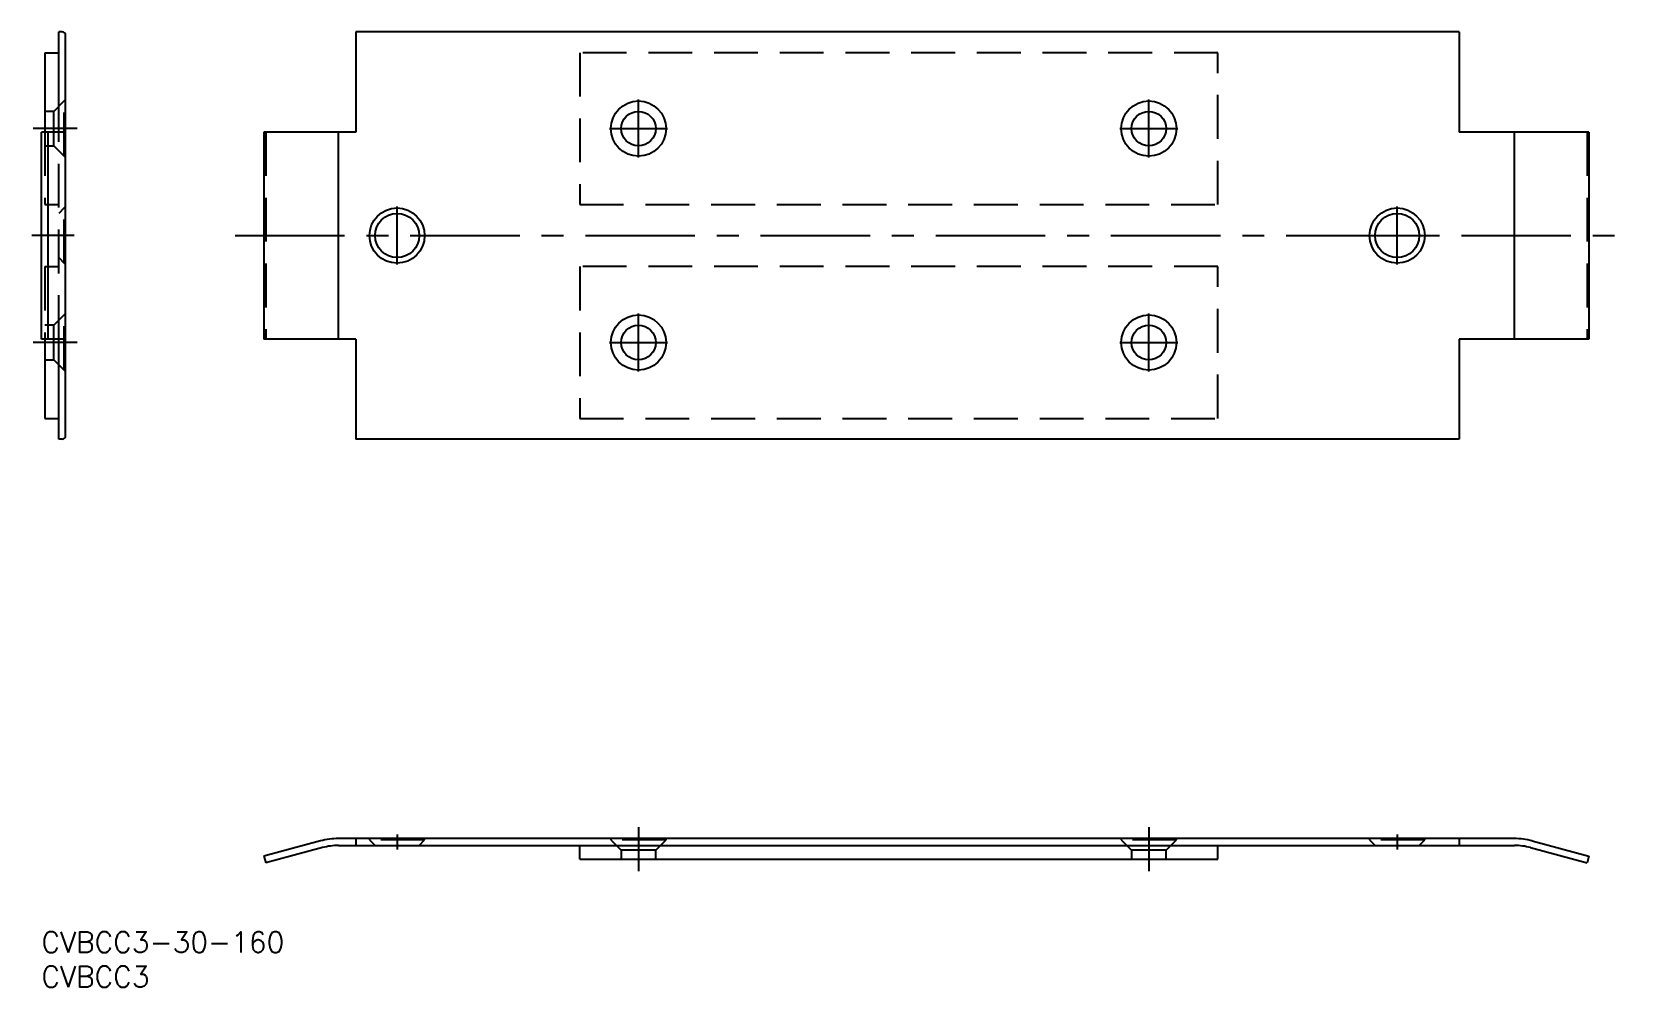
# Model space of a CAD drawing. Extents: x -1 to 380, y -8 to 915.
# Drawn here: x -1.4 to 230.3, y -8 to 130.4 of the extents above; entities outside this region: 1.
import ezdxf

# ---------------------------------------------------------------- set-up
doc = ezdxf.new("R2010")
doc.units = 0
doc.header["$LTSCALE"] = 0.5
doc.linetypes.add('CENTER', pattern=[50.8, 31.75, -6.35, 6.35, -6.35])
doc.linetypes.add('DASHED', pattern=[19.05, 12.7, -6.35])
doc.layers.get('0').update_dxf_attribs({"linetype": 'CONTINUOUS'})
for name, color, linetype in [('MSM_CENTER', 1, 'CENTER'), ('MSM_CONTINUOUS', 7, 'CONTINUOUS'), ('MSM_DASHED', 4, 'DASHED'), ('MSM_PART_NUMBER', 7, 'CONTINUOUS')]:
    doc.layers.add(name, color=color, linetype=linetype)
doc.styles.get("Standard").update_dxf_attribs({"font": 'txt.shx', "height": 3, "bigfont": 'bigfont.shx'})

msp = doc.modelspace()

# ---------------------------------------------------------------- linework, layer by layer
msp.add_line((213.57, 85.89), (213.57, 115.89))
at = {"layer": 'MSM_CENTER'}
for p, q in [((379.64, 915.04), (379.64, 911.86)), ((86.57, 112.19), (86.57, 120.59)), ((160.57, 112.19), (160.57, 120.59)), ((5.18, 116.39), (-1.19, 116.39)), ((82.37, 116.39), (90.77, 116.39)), ((156.37, 116.39), (164.77, 116.39)), ((51.57, 96.69), (51.57, 105.09)), ((196.57, 96.69), (196.57, 105.09)), ((4.76, 100.89), (-1.37, 100.89)), ((28.08, 100.89), (230.34, 100.89)), ((192.37, 100.89), (200.77, 100.89)), ((86.57, 81.19), (86.57, 89.59)), ((160.57, 81.19), (160.57, 89.59)), ((5.18, 85.39), (-1.19, 85.39)), ((82.37, 85.39), (90.77, 85.39)), ((156.37, 85.39), (164.77, 85.39)), ((51.57, 14.11), (51.57, 11.91)), ((86.57, 15.18), (86.57, 8.81)), ((160.57, 15.18), (160.57, 8.81)), ((196.57, 14.11), (196.57, 11.91))]:
    msp.add_line(p, q, dxfattribs=at)
at = {"layer": 'MSM_CONTINUOUS'}
for p, q in [((2.51, 115.89), (2.51, 130.39)), ((3.01, 130.39), (2.51, 130.39)), ((3.51, 71.89), (3.51, 129.89)), ((45.57, 130.39), (45.57, 115.89)), ((205.57, 130.39), (45.57, 130.39)), ((205.57, 130.39), (205.57, 115.89)), ((0.51, 127.39), (0.51, 115.89)), ((0.51, 127.39), (2.51, 127.39)), ((3.51, 115.89), (0, 115.89)), ((0, 85.89), (0, 115.89)), ((0.97, 85.89), (0.97, 115.89)), ((45.57, 115.89), (32.27, 115.89)), ((32.27, 115.89), (32.27, 85.89)), ((43.07, 85.89), (43.07, 115.89)), ((224.37, 115.89), (205.57, 115.89)), ((224.37, 115.89), (224.37, 85.89)), ((3.51, 85.89), (0, 85.89)), ((0.51, 85.89), (0.51, 74.39)), ((2.51, 71.39), (2.51, 85.89)), ((45.57, 85.89), (32.27, 85.89)), ((45.57, 85.89), (45.57, 71.39)), ((205.57, 85.89), (205.57, 71.39)), ((224.37, 85.89), (205.57, 85.89)), ((0.51, 74.39), (2.51, 74.39)), ((3.01, 71.39), (2.51, 71.39)), ((205.57, 71.39), (45.57, 71.39)), ((40.48, 13.17), (32.27, 10.97)), ((40.74, 12.2), (32.53, 10)), ((213.57, 13.51), (43.07, 13.51)), ((43.07, 12.51), (213.57, 12.51)), ((45.57, 13.51), (45.57, 12.51)), ((78.07, 10.51), (78.07, 12.51)), ((170.57, 10.51), (170.57, 12.51)), ((205.57, 13.51), (205.57, 12.51)), ((215.9, 12.2), (224.11, 10)), ((216.15, 13.17), (224.37, 10.97)), ((32.27, 10.97), (32.53, 10)), ((78.07, 10.51), (170.57, 10.51)), ((224.37, 10.97), (224.11, 10))]:
    msp.add_line(p, q, dxfattribs=at)
for centre, radius in [((86.57, 116.39), 4), ((86.57, 116.39), 2.5), ((160.57, 116.39), 4), ((160.57, 116.39), 2.5), ((51.57, 100.89), 4), ((196.57, 100.89), 4), ((51.57, 100.89), 3.2), ((196.57, 100.89), 3.2), ((86.57, 85.39), 4), ((160.57, 85.39), 4), ((86.57, 85.39), 2.5), ((160.57, 85.39), 2.5)]:
    msp.add_circle(centre, radius, dxfattribs=at)
for centre, radius, start, end in [((3.01, 129.89), 0.5, 0, 90), ((3.01, 71.89), 0.5, 270, 0), ((43.07, 3.51), 10, 90, 105), ((43.07, 3.51), 9, 90, 105), ((213.57, 3.51), 10, 75, 90), ((213.57, 3.51), 9, 75, 90)]:
    msp.add_arc(centre, radius, start, end, dxfattribs=at)
at = {"layer": 'MSM_DASHED'}
for p, q in [((170.57, 127.39), (78.07, 127.39)), ((78.07, 127.39), (78.07, 105.39)), ((170.57, 105.39), (170.57, 127.39)), ((1.81, 118.89), (0.51, 118.89)), ((3.31, 120.39), (1.81, 118.89)), ((1.81, 113.89), (1.81, 118.89)), ((3.51, 120.39), (3.31, 120.39)), ((3.31, 112.39), (3.31, 120.39)), ((0.51, 115.89), (0.51, 105.39)), ((2.51, 85.89), (2.51, 115.89)), ((32.53, 115.89), (32.53, 85.89)), ((224.11, 115.89), (224.11, 85.89)), ((0.51, 113.89), (1.81, 113.89)), ((1.81, 113.89), (3.31, 112.39)), ((3.31, 112.39), (3.51, 112.39)), ((0.51, 105.39), (2.51, 105.39)), ((3.31, 104.89), (2.51, 104.09)), ((3.51, 104.89), (3.31, 104.89)), ((3.31, 96.89), (3.31, 104.89)), ((78.07, 105.39), (170.57, 105.39)), ((2.51, 97.69), (3.31, 96.89)), ((0.51, 96.39), (0.51, 85.89)), ((0.51, 96.39), (2.51, 96.39)), ((3.31, 96.89), (3.51, 96.89)), ((170.57, 96.39), (78.07, 96.39)), ((78.07, 96.39), (78.07, 74.39)), ((170.57, 74.39), (170.57, 96.39)), ((3.31, 89.39), (1.81, 87.89)), ((3.51, 89.39), (3.31, 89.39)), ((3.31, 81.39), (3.31, 89.39)), ((1.81, 87.89), (0.51, 87.89)), ((1.81, 82.89), (1.81, 87.89)), ((0.51, 82.89), (1.81, 82.89)), ((1.81, 82.89), (3.31, 81.39)), ((3.31, 81.39), (3.51, 81.39)), ((78.07, 74.39), (170.57, 74.39)), ((47.57, 13.51), (47.57, 13.31)), ((47.57, 13.31), (48.37, 12.51)), ((55.57, 13.31), (47.57, 13.31)), ((54.77, 12.51), (55.57, 13.31)), ((55.57, 13.31), (55.57, 13.51)), ((82.57, 13.51), (82.57, 13.31)), ((82.57, 13.31), (84.07, 11.81)), ((90.57, 13.31), (82.57, 13.31)), ((84.07, 11.81), (84.07, 10.51)), ((89.07, 11.81), (84.07, 11.81)), ((89.07, 11.81), (90.57, 13.31)), ((89.07, 10.51), (89.07, 11.81)), ((90.57, 13.31), (90.57, 13.51)), ((156.57, 13.51), (156.57, 13.31)), ((156.57, 13.31), (158.07, 11.81)), ((164.57, 13.31), (156.57, 13.31)), ((158.07, 11.81), (158.07, 10.51)), ((163.07, 11.81), (158.07, 11.81)), ((163.07, 11.81), (164.57, 13.31)), ((163.07, 10.51), (163.07, 11.81)), ((164.57, 13.31), (164.57, 13.51)), ((192.57, 13.51), (192.57, 13.31)), ((192.57, 13.31), (193.37, 12.51)), ((200.57, 13.31), (192.57, 13.31)), ((199.77, 12.51), (200.57, 13.31)), ((200.57, 13.31), (200.57, 13.51))]:
    msp.add_line(p, q, dxfattribs=at)

# ---------------------------------------------------------------- texts
at = {"layer": 'MSM_PART_NUMBER'}
for s, p in [('CVBCC3-30-160', (0, -3)), ('CVBCC3', (0, -8))]:
    msp.add_text(s, height=3, dxfattribs=at).set_placement(p)

doc.saveas('drawing.dxf')
